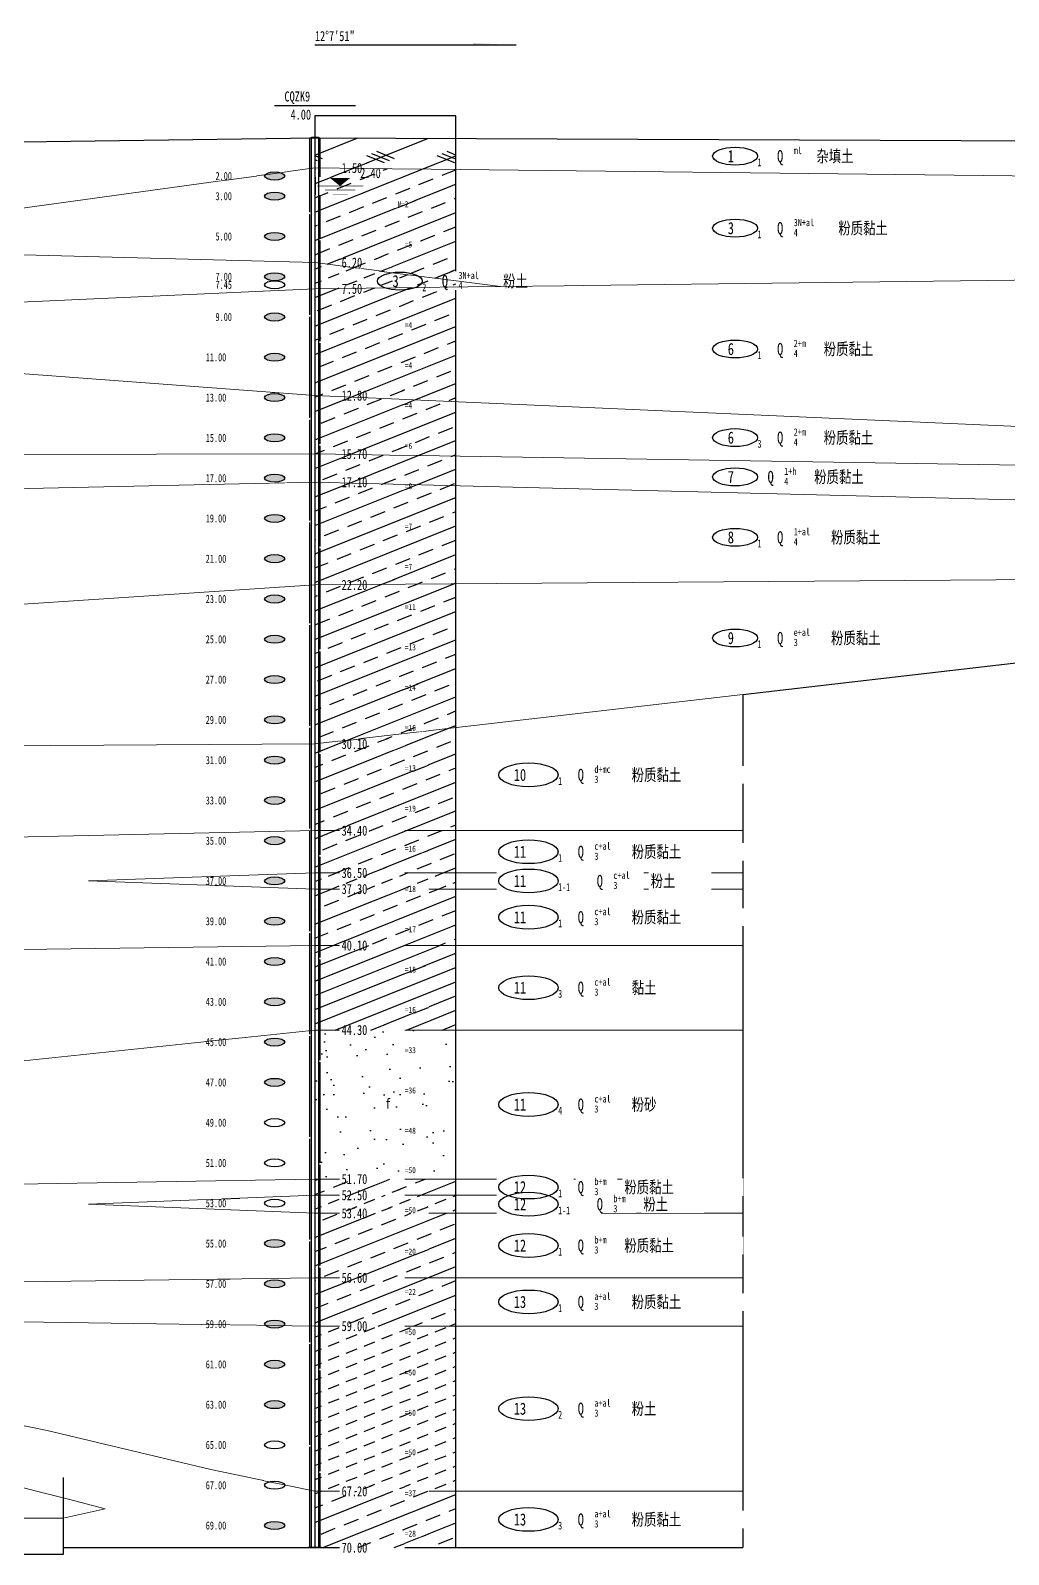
# Model space of a CAD drawing. Header units: millimetres. Extents: x 946 to 3601, y 223 to 2569.
# Drawn here: x 1934.2 to 1982.7, y 527.4 to 603.1 of the extents above; entities that cross this region are included whole.
import ezdxf

# ---------------------------------------------------------------- set-up
doc = ezdxf.new("R2010")
doc.units = ezdxf.units.MM
doc.linetypes.add('sx', pattern=[10, 5, 0, 5, 0])
for name, color, linetype in [('dz-temp', 4, 'Continuous'), ('GiCAD_PouMian', 7, 'Continuous'), ('GICAD_QUYANG', 7, 'Continuous'), ('地形线', 7, 'Continuous'), ('地质-地层符号', 3, 'Continuous'), ('地质-地面线', 7, 'Continuous'), ('地质-填充花纹', 8, 'Continuous'), ('地质-标贯', 7, 'Continuous'), ('地质-水位线', 5, 'Continuous'), ('地质-钻孔', 7, 'Continuous')]:
    doc.layers.add(name, color=color, linetype=linetype)
doc.layers.add('地质-地层线', color=7, linetype='Continuous', lineweight=15)
doc.layers.add('地质-文字', color=7, linetype='Continuous', lineweight=15)
doc.styles.add('LZ_FONTS_FS', font='', dxfattribs={"width": 0.7})
doc.styles.add('LZ_PMT_LINE', font='', dxfattribs={"height": 2})
doc.styles.add('剖线方向', font='', dxfattribs={"width": 0.7, "height": 2.5})
doc.styles.add('叠加符号', font='', dxfattribs={"width": 0.7, "height": 2.5})
doc.styles.add('地下水位', font='', dxfattribs={"width": 0.7, "height": 2.5})
doc.styles.add('地层编号', font='', dxfattribs={"width": 0.7, "height": 3})
doc.styles.add('层底标注', font='', dxfattribs={"width": 0.7, "height": 2.5})
doc.styles.add('岩土名称', font='', dxfattribs={"width": 0.7, "height": 3})
doc.styles.add('时代', font='', dxfattribs={"width": 0.7, "height": 3})
doc.styles.add('标贯动探', font='', dxfattribs={"width": 0.7, "height": 1.5})
doc.styles.add('钻孔标注', font='', dxfattribs={"width": 0.7, "height": 2.5})
doc.styles.get('LZ_FONTS_FS').set_extended_font_data('仿宋_GB2312')
doc.styles.get('LZ_PMT_LINE').set_extended_font_data('仿宋_GB2312')
doc.styles.get('剖线方向').set_extended_font_data('仿宋_GB2312')
doc.styles.get('叠加符号').set_extended_font_data('仿宋_GB2312')
doc.styles.get('地下水位').set_extended_font_data('仿宋_GB2312')
doc.styles.get('地层编号').set_extended_font_data('仿宋_GB2312')
doc.styles.get('层底标注').set_extended_font_data('仿宋_GB2312')
doc.styles.get('岩土名称').set_extended_font_data('仿宋_GB2312')
doc.styles.get('时代').set_extended_font_data('仿宋_GB2312')
doc.styles.get('标贯动探').set_extended_font_data('仿宋_GB2312')
doc.styles.get('钻孔标注').set_extended_font_data('仿宋_GB2312')
doc.linetypes.add('swx', pattern='A,7,-1.5,["●",LZ_PMT_LINE,S=0.05,R=0,X=0,Y=0],-1.5', length=10)
pattern_1 = [(21.80141, (0, 0), (-1.7677652, 0.7071061), []), (21.80141, (1.75, 0), (-1.7677652, 0.7071061), [0.76157655, -0.47598506])]
pattern_2 = [(21.80141, (0, 0), (-0.88388348, 0.3535534), [0.57118298, -0.38078866])]

# ---------------------------------------------------------------- blocks, each defined once
blk = doc.blocks.new('shuiweifh')
at = {"color": 7, "linetype": 'swx'}
blk.add_wipeout([(-2.47, -2.24), (2.54, -2.24), (2.54, 2.22), (-2.47, 2.22)], dxfattribs=at).dxf.layer = '地质-水位线'
at = {"color": 7}
blk.add_lwpolyline([(0, 0, 0, 2, 0), (0, 2, 2, 2, 0)], format="xyseb", dxfattribs=at)
for points, const_width in [([(-2.25, 0.02), (2.32, 0.02)], 0.075), ([(-1.5, -1), (1.5, -1)], 0.075), ([(-0.75, -2), (0.75, -2)], 0.05)]:
    blk.add_lwpolyline(points, dxfattribs=dict(at, const_width=const_width))
blk = doc.blocks.new('pxfx')
blk.add_hatch(color=7).paths.add_polyline_path([(15.69, 0), (15.69, 0.52), (20.1, 0)])
at = {"color": 7, "linetype": 'Continuous'}
blk.add_wipeout([(-10.23, -0.22), (10.32, -0.22), (10.32, 0.73), (-10.23, 0.73)], dxfattribs=at)
at = {"layer": '地形线', "color": 7}
blk.add_line((20, 0), (0, 0), dxfattribs=at)
blk = doc.blocks.new('WipeoutBlock')
at = {"color": 7}
blk.add_wipeout([(0, 0), (0, 1), (1, 1), (1, 0)], dxfattribs=at)
blk = doc.blocks.new('gkqy_yuan.dwg不标1')
at = {"layer": 'GiCAD_PouMian'}
h = blk.add_hatch(color=7, dxfattribs=at)
edge = h.paths.add_edge_path()
edge.add_arc((0, 0), 1, 0, 360)
at = {"layer": 'GICAD_QUYANG', "color": 7}
blk.add_circle((0, 0), 1, dxfattribs=at)
blk = doc.blocks.new('gkqy_rao.dwg不标1')
at = {"layer": 'GICAD_QUYANG', "color": 7}
blk.add_circle((0, 0), 1, dxfattribs=at)

msp = doc.modelspace()

# ---------------------------------------------------------------- linework, layer by layer
at = {"layer": 'dz-temp', "color": 7, "linetype": 'Continuous'}
for p, q in [((1955.288, 598.834), (1948.288, 598.834)), ((1955.288, 527.745), (1955.288, 598.834)), ((1969.538, 570.108), (1969.538, 527.745)), ((1935.788, 531.226), (1935.788, 527.403)), ((1948.288, 527.745), (1955.288, 527.745))]:
    msp.add_line(p, q, dxfattribs=at)
at = {"layer": 'dz-temp', "color": 7}
for p, q in [((1935.788, 527.403), (1923.288, 527.403)), ((1935.788, 527.745), (1948.288, 527.745)), ((1948.288, 527.745), (1969.538, 527.745))]:
    msp.add_line(p, q, dxfattribs=at)
at = {"layer": '地质-地层线', "color": 7}
for p, q in [((1923.288, 592.203), (1948.288, 591.545)), ((1923.288, 582.003), (1948.288, 582.045)), ((1923.288, 567.503), (1948.288, 567.645)), ((1969.538, 563.345), (1948.288, 563.345)), ((1969.538, 561.245), (1948.288, 561.245)), ((1969.538, 560.445), (1948.288, 560.445)), ((1969.538, 557.645), (1948.288, 557.645)), ((1969.538, 553.445), (1948.288, 553.445)), ((1923.288, 545.603), (1948.288, 546.045)), ((1969.538, 546.045), (1948.288, 546.045)), ((1969.538, 545.245), (1948.288, 545.245)), ((1969.538, 544.345), (1948.288, 544.345)), ((1969.538, 541.145), (1948.288, 541.145)), ((1969.538, 538.745), (1948.288, 538.745)), ((1923.538, 535.903), (1934.99, 533.557)), ((1923.538, 533.303), (1936.056, 530.144)), ((1969.538, 530.545), (1948.288, 530.545)), ((1937.868, 529.671), (1935.788, 529.203)), ((1936.056, 530.144), (1937.868, 529.671)), ((1935.788, 529.203), (1923.288, 529.203))]:
    msp.add_line(p, q, dxfattribs=at)
at = {"layer": '地质-地面线', "color": 7, "linetype": 'Continuous'}
msp.add_line((1923.288, 597.403), (1948.288, 597.745), dxfattribs=at)
at = {"layer": '地质-钻孔', "color": 7, "linetype": 'Continuous'}
for p, q in [((1946.275, 599.345), (1950.302, 599.345)), ((1948.114, 597.775), (1948.463, 597.775)), ((1948.463, 527.745), (1948.114, 527.745))]:
    msp.add_line(p, q, dxfattribs=at)
at = {"layer": '地质-钻孔', "color": 7, "linetype": 'sx'}
for p, q in [((1948.038, 597.745), (1948.538, 597.745)), ((1948.038, 527.745), (1948.038, 597.745)), ((1948.538, 597.745), (1948.538, 527.745)), ((1948.613, 527.745), (1947.963, 527.745)), ((1947.963, 527.745), (1948.038, 527.745)), ((1948.538, 527.745), (1948.613, 527.745))]:
    msp.add_line(p, q, dxfattribs=at)

# ---------------------------------------------------------------- block references
at = {"color": 7, "linetype": 'Continuous', "xscale": 0.5, "yscale": 0.2}
msp.add_blockref('pxfx', (1948.288, 602.345), dxfattribs=at)
at = {"linetype": 'Continuous'}
for p, xscale, yscale in [((1967.938, 596.291), 3.101081073709065, 1.025297296822901), ((1943.251, 595.605), 2.137297264305244, 0.4605405405405509), ((1943.251, 594.605), 2.137297264305244, 0.4605405405405509), ((1952.288, 594.255), 1.289729711171685, 0.3589189189189528), ((1967.938, 592.716), 3.101081073709065, 1.025297296822901), ((1943.251, 592.605), 2.137297264305244, 0.4605405405405509), ((1952.651, 592.255), 0.9264864741146084, 0.3589189189189528), ((1949.513, 591.255), 2.621621580381725, 0.5556756756756659), ((1943.251, 590.205), 2.137297264305244, 0.4518918918919371), ((1949.513, 589.955), 2.621621580381725, 0.5556756756756659), ((1952.651, 590.255), 0.9264864741146084, 0.3654054054054359), ((1943.251, 588.605), 2.137297264305244, 0.4605405405405509), ((1952.651, 588.255), 0.9264864741146084, 0.3589189189189528), ((1967.938, 586.716), 3.101081073709065, 1.025297296822901), ((1942.766, 586.605), 2.621621580381725, 0.4605405405405509), ((1952.651, 586.255), 0.9264864741146084, 0.3589189189189528), ((1942.766, 584.605), 2.621621580381725, 0.4605405405405509), ((1952.651, 584.255), 0.9264864741146084, 0.3589189189189528), ((1942.766, 582.605), 2.621621580381725, 0.4605405405405509), ((1967.938, 582.316), 3.101081073709065, 1.025297296822901), ((1952.651, 582.255), 0.9264864741146084, 0.3654054054054359), ((1967.938, 580.421), 2.426486484114503, 0.9705945936458011), ((1942.766, 580.605), 2.621621580381725, 0.4605405405405509), ((1952.651, 580.255), 0.9264864741146084, 0.3654054054054359), ((1942.766, 578.605), 2.621621580381725, 0.4605405405405509), ((1952.651, 578.255), 0.9264864741146084, 0.3589189189189528), ((1967.938, 577.366), 3.101081073709065, 1.025297296822901), ((1942.766, 576.605), 2.621621580381725, 0.4605405405405509), ((1952.651, 576.255), 0.9264864741146084, 0.3589189189189528), ((1949.513, 575.255), 3.227026975477156, 0.5556756756756659), ((1942.766, 574.605), 2.621621580381725, 0.4605405405405509), ((1952.651, 574.255), 1.289729711171685, 0.3589189189189528), ((1942.766, 572.605), 2.621621580381725, 0.4605405405405509), ((1967.938, 572.367), 3.101081073709065, 1.025297296822901), ((1952.651, 572.255), 1.289729711171685, 0.3654054054054359), ((1942.766, 570.605), 2.621621580381725, 0.4605405405405509), ((1952.651, 570.255), 1.289729711171685, 0.3589189189189528), ((1942.766, 568.605), 2.621621580381725, 0.4605405405405509), ((1952.651, 568.255), 1.289729711171685, 0.3654054054054359), ((1942.766, 566.605), 2.621621580381725, 0.4605405405405509), ((1952.651, 566.255), 1.289729711171685, 0.3654054054054359), ((1957.313, 565.48), 3.827567547823446, 1.261189183291645), ((1942.766, 564.605), 2.621621580381725, 0.4605405405405509), ((1952.651, 564.255), 1.289729711171685, 0.3654054054054359), ((1942.766, 562.605), 2.621621580381725, 0.4605405405405509), ((1952.651, 562.255), 1.289729711171685, 0.3654054054054359), ((1942.766, 560.605), 2.621621580381725, 0.4605405405405509), ((1957.313, 558.415), 3.827567547823446, 1.261189183291645), ((1942.766, 558.605), 2.621621580381725, 0.4605405405405509), ((1952.651, 558.255), 1.289729711171685, 0.3589189189189528), ((1942.766, 556.605), 2.621621580381725, 0.4605405405405509), ((1952.651, 556.255), 1.289729711171685, 0.3654054054054359), ((1957.313, 554.915), 3.827567547823446, 1.261189183291645), ((1942.766, 554.605), 2.621621580381725, 0.4605405405405509), ((1952.651, 554.255), 1.289729711171685, 0.3654054054054359), ((1942.766, 552.605), 2.621621580381725, 0.4605405405405509), ((1952.651, 552.255), 1.289729711171685, 0.3654054054054359), ((1942.766, 550.605), 2.621621580381725, 0.4605405405405509), ((1952.651, 550.255), 1.289729711171685, 0.3654054054054359), ((1957.313, 549.115), 3.827567547823446, 1.261189183291645), ((1942.766, 548.605), 2.621621580381725, 0.4605405405405509), ((1952.651, 548.255), 1.289729711171685, 0.3654054054054359), ((1942.766, 546.605), 2.621621580381725, 0.4605405405405509), ((1942.766, 544.605), 2.621621580381725, 0.4605405405405509), ((1957.313, 542.115), 3.827567547823446, 1.261189183291645), ((1942.766, 542.605), 2.621621580381725, 0.4605405405405509), ((1952.651, 542.255), 1.289729711171685, 0.3654054054054359), ((1942.766, 540.605), 2.621621580381725, 0.4605405405405509), ((1952.651, 540.255), 1.289729711171685, 0.3589189189189528), ((1957.313, 539.315), 3.827567547823446, 1.261189183291645), ((1942.766, 538.605), 2.621621580381725, 0.4605405405405509), ((1942.766, 536.605), 2.621621580381725, 0.4605405405405509), ((1952.651, 536.255), 1.289729711171685, 0.3654054054054359), ((1942.766, 534.605), 2.621621580381725, 0.4605405405405509), ((1957.313, 534.015), 3.827567547823446, 1.261189183291645), ((1952.651, 534.255), 1.289729711171685, 0.3654054054054359), ((1942.766, 532.605), 2.621621580381725, 0.4605405405405509), ((1952.651, 532.285), 1.289729711171685, 0.3654054054054359), ((1942.766, 530.605), 2.621621580381725, 0.4605405405405509), ((1957.313, 528.515), 3.827567547823446, 1.261189183291645), ((1942.766, 528.605), 2.621621580381725, 0.4605405405405509), ((1952.651, 528.255), 1.289729711171685, 0.3654054054054359)]:
    msp.add_blockref('WipeoutBlock', p, dxfattribs=dict(at, xscale=xscale, yscale=yscale))

# ---------------------------------------------------------------- texts
at = {"layer": '地质-钻孔', "color": 7, "linetype": 'Continuous', "style": '钻孔标注', "width": 0.75}
for s, p in [('CQZK9', (1946.775, 599.545)), ('4.00', (1947.077, 598.645))]:
    msp.add_text(s, height=0.5, dxfattribs=at).set_placement(p)

# ---------------------------------------------------------------- next in the draw order: linework, layer by layer
at = {"layer": '地质-地层符号', "color": 7, "linetype": 'Continuous'}
for centre, major_axis in [((1969.151, 596.831), (-1.113, 0)), ((1969.151, 593.256), (-1.113, 0)), ((1969.151, 587.256), (-1.113, 0)), ((1969.151, 582.856), (-1.113, 0)), ((1969.151, 580.906), (-1.113, 0)), ((1969.151, 577.906), (-1.113, 0)), ((1969.151, 572.907), (-1.113, 0)), ((1958.89, 566.111), (-1.476, 0)), ((1958.89, 559.045), (-1.476, 0)), ((1958.89, 555.545), (-1.476, 0)), ((1958.89, 549.745), (-1.476, 0)), ((1958.89, 542.745), (-1.476, 0)), ((1958.89, 539.945), (-1.476, 0)), ((1958.89, 534.645), (-1.476, 0)), ((1958.89, 529.145), (-1.476, 0))]:
    msp.add_ellipse(centre, major_axis=major_axis, ratio=0.4, dxfattribs=at)
at = {"layer": '地质-地层线', "color": 7}
for p, q in [((1948.288, 575.545), (1990.788, 575.867)), ((1934.99, 533.557), (1943.124, 531.622))]:
    msp.add_line(p, q, dxfattribs=at)

# ---------------------------------------------------------------- next in the draw order: block references
at = {"linetype": 'Continuous'}
for p, xscale, yscale in [((1971.137, 596.387), 1.723913489264487, 0.918486486486545), ((1945.688, 595.605, 0), 1.200000009999894, 0.4800000039999577), ((1945.688, 594.605, 0), 1.200000009999894, 0.4800000039999577), ((1971.137, 592.812), 2.770054011989214, 0.9262702702702701), ((1945.688, 592.605, 0), 1.200000009999894, 0.4800000039999577), ((1945.688, 590.205, 0), 1.200000009999894, 0.4800000039999577), ((1945.688, 588.605, 0), 1.200000009999894, 0.4800000039999577), ((1971.137, 586.812), 2.072626996839472, 0.918486486486545), ((1945.688, 586.605, 0), 1.200000009999894, 0.4800000039999577), ((1945.688, 584.605, 0), 1.200000009999894, 0.4800000039999577), ((1949.513, 584.655), 3.227026975477156, 0.5556756756756659), ((1945.688, 582.605, 0), 1.200000009999894, 0.4800000039999577), ((1971.137, 582.412), 2.072626996839472, 0.918486486486545), ((1949.513, 581.755), 3.227026975477156, 0.5556756756756659), ((1970.665, 580.462), 2.072626996839472, 0.918486486486545), ((1945.688, 580.605, 0), 1.200000009999894, 0.4800000039999577), ((1949.513, 580.355), 3.227026975477156, 0.5556756756756659), ((1945.688, 578.605, 0), 1.200000009999894, 0.4800000039999577), ((1971.137, 577.462), 2.421340504414457, 0.918486486486545), ((1945.688, 576.605, 0), 1.200000009999894, 0.4800000039999577), ((1945.688, 574.605, 0), 1.200000009999894, 0.4800000039999577), ((1945.688, 572.605, 0), 1.200000009999894, 0.4800000039999577), ((1971.137, 572.463), 2.421340504414457, 0.918486486486545), ((1945.688, 570.605, 0), 1.200000009999894, 0.4800000039999577), ((1945.688, 568.605, 0), 1.200000009999894, 0.4800000039999577), ((1949.513, 567.355), 3.227026975477156, 0.5556756756756659), ((1945.688, 566.605, 0), 1.200000009999894, 0.4800000039999577), ((1961.238, 565.667), 2.421340504414457, 0.9262702702702701), ((1945.688, 564.605, 0), 1.200000009999894, 0.4800000039999577), ((1945.688, 562.605, 0), 1.200000009999894, 0.4800000039999577), ((1949.513, 563.055), 3.227026975477156, 0.5556756756756659), ((1957.313, 560.215), 5.176756737012693, 1.261189183291645), ((1945.688, 560.605, 0), 1.200000009999894, 0.4800000039999577), ((1952.651, 560.255), 1.289729711171685, 0.3654054054054359), ((1961.238, 558.601), 2.421340504414457, 0.918486486486545), ((1945.688, 558.605, 0), 1.200000009999894, 0.4800000039999577), ((1949.513, 557.355), 3.227026975477156, 0.5556756756756659), ((1945.688, 556.605, 0), 1.200000009999894, 0.4800000039999577), ((1961.238, 555.101), 2.421340504414457, 0.918486486486545), ((1945.688, 554.605, 0), 1.200000009999894, 0.4800000039999577), ((1949.513, 553.155), 3.227026975477156, 0.5556756756756659), ((1945.688, 552.605, 0), 1.200000009999894, 0.4800000039999577), ((1945.688, 550.605, 0), 1.200000009999894, 0.4800000039999577), ((1961.238, 549.301), 2.421340504414457, 0.918486486486545), ((1951.688, 549.505), 1.064864864864785, 0.5448648648648304), ((1945.688, 548.605, 0), 1.200000009999894, 0.4800000039999577), ((1945.688, 546.605, 0), 1.200000009999894, 0.4800000039999577), ((1952.651, 546.295), 1.289729711171685, 0.3654054054054359), ((1945.688, 544.605, 0), 1.200000009999894, 0.4800000039999577), ((1957.313, 544.165), 5.176756737012693, 1.261189183291645), ((1952.651, 544.305), 1.289729711171685, 0.3654054054054359), ((1945.688, 542.605, 0), 1.200000009999894, 0.4800000039999577), ((1961.238, 542.301), 2.072626996839472, 0.9262702702702701), ((1945.688, 540.605, 0), 1.200000009999894, 0.4800000039999577), ((1949.513, 540.855), 3.227026975477156, 0.5556756756756659), ((1961.238, 539.501), 2.421340504414457, 0.918486486486545), ((1945.688, 538.605, 0), 1.200000009999894, 0.4800000039999577), ((1952.651, 538.255), 1.289729711171685, 0.3654054054054359), ((1945.688, 536.605, 0), 1.200000009999894, 0.4800000039999577), ((1945.688, 534.605, 0), 1.200000009999894, 0.4800000039999577), ((1961.238, 534.201), 2.421340504414457, 0.918486486486545), ((1945.688, 532.605, 0), 1.200000009999894, 0.4800000039999577), ((1945.688, 530.605, 0), 1.200000009999894, 0.4800000039999577), ((1952.651, 530.255), 1.289729711171685, 0.3654054054054359), ((1945.688, 528.605, 0), 1.200000009999894, 0.4800000039999577), ((1961.238, 528.701), 2.421340504414457, 0.918486486486545), ((1949.513, 527.455), 3.227026975477156, 0.5556756756756659)]:
    msp.add_blockref('WipeoutBlock', p, dxfattribs=dict(at, xscale=xscale, yscale=yscale))
at = {"layer": '地质-水位线', "color": 7, "linetype": 'swx', "xscale": 0.5, "yscale": 0.2}
msp.add_blockref('shuiweifh', (1949.538, 595.345), dxfattribs=at)

# ---------------------------------------------------------------- next in the draw order: texts
at = {"color": 7, "linetype": 'Continuous', "width": 0.75}
for s, height, style, p in [('12°7\'51"', 0.5, '剖线方向', (1948.288, 602.545)), ('2.00', 0.4, 'LZ_FONTS_FS', (1943.351, 595.645)), ('3.00', 0.4, 'LZ_FONTS_FS', (1943.351, 594.645)), ('5.00', 0.4, 'LZ_FONTS_FS', (1943.351, 592.645)), ('9.00', 0.4, 'LZ_FONTS_FS', (1943.351, 588.645)), ('11.00', 0.4, 'LZ_FONTS_FS', (1942.866, 586.645)), ('13.00', 0.4, 'LZ_FONTS_FS', (1942.866, 584.645)), ('15.00', 0.4, 'LZ_FONTS_FS', (1942.866, 582.645)), ('17.00', 0.4, 'LZ_FONTS_FS', (1942.866, 580.645)), ('19.00', 0.4, 'LZ_FONTS_FS', (1942.866, 578.645)), ('21.00', 0.4, 'LZ_FONTS_FS', (1942.866, 576.645)), ('23.00', 0.4, 'LZ_FONTS_FS', (1942.866, 574.645)), ('25.00', 0.4, 'LZ_FONTS_FS', (1942.866, 572.645)), ('27.00', 0.4, 'LZ_FONTS_FS', (1942.866, 570.645)), ('29.00', 0.4, 'LZ_FONTS_FS', (1942.866, 568.645)), ('31.00', 0.4, 'LZ_FONTS_FS', (1942.866, 566.645)), ('33.00', 0.4, 'LZ_FONTS_FS', (1942.866, 564.645)), ('35.00', 0.4, 'LZ_FONTS_FS', (1942.866, 562.645)), ('37.00', 0.4, 'LZ_FONTS_FS', (1942.866, 560.645)), ('39.00', 0.4, 'LZ_FONTS_FS', (1942.866, 558.645)), ('41.00', 0.4, 'LZ_FONTS_FS', (1942.866, 556.645)), ('43.00', 0.4, 'LZ_FONTS_FS', (1942.866, 554.645)), ('45.00', 0.4, 'LZ_FONTS_FS', (1942.866, 552.645)), ('47.00', 0.4, 'LZ_FONTS_FS', (1942.866, 550.645)), ('49.00', 0.4, 'LZ_FONTS_FS', (1942.866, 548.645)), ('51.00', 0.4, 'LZ_FONTS_FS', (1942.866, 546.645)), ('53.00', 0.4, 'LZ_FONTS_FS', (1942.866, 544.645)), ('55.00', 0.4, 'LZ_FONTS_FS', (1942.866, 542.645)), ('57.00', 0.4, 'LZ_FONTS_FS', (1942.866, 540.645)), ('59.00', 0.4, 'LZ_FONTS_FS', (1942.866, 538.645)), ('61.00', 0.4, 'LZ_FONTS_FS', (1942.866, 536.645)), ('63.00', 0.4, 'LZ_FONTS_FS', (1942.866, 534.645)), ('65.00', 0.4, 'LZ_FONTS_FS', (1942.866, 532.645)), ('67.00', 0.4, 'LZ_FONTS_FS', (1942.866, 530.645)), ('69.00', 0.4, 'LZ_FONTS_FS', (1942.866, 528.645))]:
    msp.add_text(s, height=height, dxfattribs=dict(at, style=style)).set_placement(p)
at = {"layer": '地质-地层符号', "color": 7, "linetype": 'Continuous', "style": '地层编号', "width": 0.75}
for s, height, p in [('1', 0.6, (1968.788, 596.531)), ('1', 0.39, (1970.265, 596.331)), ('3', 0.6, (1968.788, 592.956)), ('1', 0.39, (1970.265, 592.756)), ('6', 0.6, (1968.788, 586.956)), ('1', 0.39, (1970.265, 586.756)), ('6', 0.6, (1968.788, 582.556)), ('3', 0.39, (1970.265, 582.356)), ('7', 0.6, (1968.788, 580.606)), ('8', 0.6, (1968.788, 577.606)), ('1', 0.39, (1970.265, 577.406)), ('9', 0.6, (1968.788, 572.607)), ('1', 0.39, (1970.265, 572.407)), ('10', 0.6, (1958.163, 565.811)), ('1', 0.39, (1960.366, 565.611)), ('11', 0.6, (1958.163, 558.745)), ('1', 0.39, (1960.366, 558.545)), ('11', 0.6, (1958.163, 555.245)), ('3', 0.39, (1960.366, 555.045)), ('11', 0.6, (1958.163, 549.445)), ('4', 0.39, (1960.366, 549.245)), ('12', 0.6, (1958.163, 542.445)), ('1', 0.39, (1960.366, 542.245)), ('13', 0.6, (1958.163, 539.645)), ('1', 0.39, (1960.366, 539.445)), ('13', 0.6, (1958.163, 534.345)), ('2', 0.39, (1960.366, 534.145)), ('13', 0.6, (1958.163, 528.845)), ('3', 0.39, (1960.366, 528.645))]:
    msp.add_text(s, height=height, dxfattribs=at).set_placement(p)
at = {"layer": '地质-文字', "color": 7, "linetype": 'Continuous', "style": '层底标注', "width": 0.75}
for s, p in [('6.20', (1949.613, 591.295)), ('7.50', (1949.613, 589.995)), ('22.20', (1949.613, 575.295))]:
    msp.add_text(s, height=0.5, dxfattribs=at).set_placement(p)
at = {"layer": '地质-标贯', "color": 7, "linetype": 'Continuous', "style": '标贯动探', "width": 0.75}
for s, p in [('N=2', (1952.388, 594.295)), ('=5', (1952.751, 592.295)), ('=6', (1952.751, 590.295)), ('=4', (1952.751, 588.295)), ('=4', (1952.751, 586.295)), ('=7', (1952.751, 578.295)), ('=7', (1952.751, 576.295)), ('=11', (1952.751, 574.295)), ('=13', (1952.751, 572.295)), ('=14', (1952.751, 570.295)), ('=16', (1952.751, 568.295)), ('=13', (1952.751, 566.295)), ('=19', (1952.751, 564.295)), ('=16', (1952.751, 562.295)), ('=17', (1952.751, 558.295)), ('=18', (1952.751, 556.295)), ('=16', (1952.751, 554.295)), ('=33', (1952.751, 552.295)), ('=48', (1952.751, 548.295)), ('=20', (1952.751, 542.295)), ('=50', (1952.751, 536.295)), ('=50', (1952.751, 534.295)), ('=50', (1952.751, 532.325))]:
    msp.add_text(s, height=0.3, dxfattribs=at).set_placement(p)

# ---------------------------------------------------------------- next in the draw order: hatches: boundary and pattern name
at = {"layer": '地质-填充花纹', "linetype": 'Continuous'}
h = msp.add_hatch(dxfattribs=at)
h.set_pattern_fill('GLYNT', color=256, scale=0.25, style=0, pattern_type=2)
h.set_pattern_definition(pattern_1)
h.paths.add_polyline_path([(1955.288, 584.636), (1955.288, 581.933), (1948.288, 582.045), (1948.288, 584.945)])
h = msp.add_hatch(dxfattribs=at)
h.set_pattern_fill('GLYNT', color=256, scale=0.25, style=0, pattern_type=2)
h.set_pattern_definition(pattern_1)
h.paths.add_polyline_path([(1955.288, 581.933), (1955.288, 580.468), (1948.288, 580.645), (1948.288, 582.045)])
h = msp.add_hatch(dxfattribs=at)
h.set_pattern_fill('GLYNT', color=256, scale=0.25, style=0, pattern_type=2)
h.set_pattern_definition(pattern_1)
h.paths.add_polyline_path([(1955.288, 580.468), (1955.288, 575.598), (1948.288, 575.545), (1948.288, 580.645)])
h = msp.add_hatch(dxfattribs=at)
h.set_pattern_fill('GLYNT', color=256, scale=0.25, style=0, pattern_type=2)
h.set_pattern_definition(pattern_1)
h.paths.add_polyline_path([(1955.288, 568.456), (1948.288, 567.645), (1948.288, 575.545), (1955.288, 575.598)])
h = msp.add_hatch(dxfattribs=at)
h.set_pattern_fill('GLYNT', color=256, scale=0.25, style=0, pattern_type=2)
h.set_pattern_definition(pattern_1)
h.paths.add_polyline_path([(1955.288, 563.345), (1948.288, 563.345), (1948.288, 567.645), (1955.288, 568.456)])
h = msp.add_hatch(dxfattribs=at)
h.set_pattern_fill('GKNXT', color=256, scale=0.25, style=0, pattern_type=2)
h.set_pattern_definition([(21.80141, (0, 0), (-0.88388348, 0.3535534), [])])
h.paths.add_polyline_path([(1955.288, 553.445), (1948.288, 553.445), (1948.288, 557.645), (1955.288, 557.645)])

# ---------------------------------------------------------------- next in the draw order: linework, layer by layer
at = {"layer": 'dz-temp', "color": 7, "linetype": 'Continuous'}
msp.add_line((1948.288, 598.834), (1948.288, 527.745), dxfattribs=at)
at = {"layer": '地质-地层线', "color": 7}
for p, q in [((1923.288, 592.803), (1948.288, 596.245)), ((1923.288, 586.803), (1948.288, 584.945)), ((1923.288, 580.103), (1948.288, 580.645)), ((1923.288, 573.903), (1948.288, 575.545)), ((1948.288, 567.645), (1969.538, 570.106)), ((1923.288, 562.803), (1948.288, 563.345)), ((1937.038, 560.845), (1948.288, 561.245)), ((1948.288, 560.445), (1937.038, 560.845)), ((1923.288, 557.303), (1948.288, 557.645)), ((1923.288, 550.803), (1948.288, 553.445)), ((1937.038, 544.795), (1948.288, 545.245)), ((1948.288, 544.345), (1937.038, 544.795)), ((1923.288, 540.803), (1948.288, 541.145)), ((1923.288, 539.103), (1948.288, 538.745)), ((1943.124, 531.622), (1948.288, 530.545))]:
    msp.add_line(p, q, dxfattribs=at)
at = {"layer": '地质-钻孔', "color": 7, "linetype": 'Continuous'}
for p, q in [((1948.114, 527.745), (1948.114, 597.775)), ((1948.463, 597.775), (1948.463, 527.745))]:
    msp.add_line(p, q, dxfattribs=at)

# ---------------------------------------------------------------- next in the draw order: block references
at = {"linetype": 'Continuous'}
for p, xscale, yscale in [((1973.09, 596.394), 4.558918844686969, 0.8810810810811565), ((1950.438, 595.705), 2.621621580381725, 0.5556756756756659), ((1974.179, 592.812), 6.011891792915958, 0.8778378378378694), ((1943.251, 590.605), 2.137297264305244, 0.4605405405405509), ((1951.292, 590.087), 3.101081073709065, 1.025297296822901), ((1973.453, 586.812), 6.011891792915958, 0.8778378378378694), ((1973.453, 582.412), 6.011891792915958, 0.8778378378378694), ((1972.981, 580.462), 6.011891792915958, 0.8778378378378694), ((1973.816, 577.462), 6.011891792915958, 0.8778378378378694), ((1973.816, 572.463), 6.011891792915958, 0.8778378378378694), ((1963.918, 565.667), 6.011891792915958, 0.8778378378378694), ((1957.313, 561.665), 3.827567547823446, 1.261189183291645), ((1949.513, 560.155), 3.227026975477156, 0.5556756756756659), ((1962.183, 560.401), 2.421340504414457, 0.918486486486545), ((1963.918, 558.601), 6.011891792915958, 0.8778378378378694), ((1963.918, 555.118), 3.105945896457979, 0.8583783783784202), ((1963.918, 549.301), 3.105945896457979, 0.8810810810811565), ((1957.313, 545.015), 3.827567547823446, 1.261189183291645), ((1949.513, 544.055), 3.227026975477156, 0.5556756756756659), ((1963.554, 542.301), 6.011891792915958, 0.8778378378378694), ((1963.918, 539.501), 6.011891792915958, 0.8778378378378694), ((1949.513, 538.455), 3.227026975477156, 0.5556756756756659), ((1963.918, 534.201), 3.105945896457979, 0.8778378378378694), ((1949.513, 530.255), 3.227026975477156, 0.5556756756756659), ((1963.918, 528.701), 6.011891792915958, 0.8778378378378694)]:
    msp.add_blockref('WipeoutBlock', p, dxfattribs=dict(at, xscale=xscale, yscale=yscale))
at = {"color": 7, "linetype": 'Continuous', "xscale": 0.5, "yscale": 0.2}
for name, p in [('gkqy_yuan.dwg不标1', (1946.288, 595.845)), ('gkqy_yuan.dwg不标1', (1946.288, 594.845)), ('gkqy_yuan.dwg不标1', (1946.288, 592.845)), ('gkqy_yuan.dwg不标1', (1946.288, 588.845)), ('gkqy_yuan.dwg不标1', (1946.288, 586.845)), ('gkqy_yuan.dwg不标1', (1946.288, 584.845)), ('gkqy_yuan.dwg不标1', (1946.288, 582.845)), ('gkqy_yuan.dwg不标1', (1946.288, 580.845)), ('gkqy_yuan.dwg不标1', (1946.288, 578.845)), ('gkqy_yuan.dwg不标1', (1946.288, 576.845)), ('gkqy_yuan.dwg不标1', (1946.288, 574.845)), ('gkqy_yuan.dwg不标1', (1946.288, 572.845)), ('gkqy_yuan.dwg不标1', (1946.288, 570.845)), ('gkqy_yuan.dwg不标1', (1946.288, 568.845)), ('gkqy_yuan.dwg不标1', (1946.288, 566.845)), ('gkqy_yuan.dwg不标1', (1946.288, 564.845)), ('gkqy_yuan.dwg不标1', (1946.288, 562.845)), ('gkqy_yuan.dwg不标1', (1946.288, 560.845)), ('gkqy_yuan.dwg不标1', (1946.288, 558.845)), ('gkqy_yuan.dwg不标1', (1946.288, 556.845)), ('gkqy_yuan.dwg不标1', (1946.288, 554.845)), ('gkqy_yuan.dwg不标1', (1946.288, 552.845)), ('gkqy_yuan.dwg不标1', (1946.288, 550.845)), ('gkqy_rao.dwg不标1', (1946.288, 548.845)), ('gkqy_rao.dwg不标1', (1946.288, 546.845)), ('gkqy_rao.dwg不标1', (1946.288, 544.845)), ('gkqy_yuan.dwg不标1', (1946.288, 542.845)), ('gkqy_yuan.dwg不标1', (1946.288, 540.845)), ('gkqy_yuan.dwg不标1', (1946.288, 538.845)), ('gkqy_yuan.dwg不标1', (1946.288, 536.845)), ('gkqy_yuan.dwg不标1', (1946.288, 534.845)), ('gkqy_rao.dwg不标1', (1946.288, 532.845)), ('gkqy_rao.dwg不标1', (1946.288, 530.845)), ('gkqy_yuan.dwg不标1', (1946.288, 528.845))]:
    msp.add_blockref(name, p, dxfattribs=at)

# ---------------------------------------------------------------- next in the draw order: texts
at = {"layer": '地质-地层符号', "color": 7, "linetype": 'Continuous', "width": 0.75}
for s, height, style, p in [('Q', 0.6, '时代', (1971.237, 596.531)), ('ml', 0.36, '时代', (1972.063, 596.931)), ('Q', 0.6, '时代', (1971.237, 592.956)), ('3N+al', 0.36, '时代', (1972.063, 593.356)), ('4', 0.36, '时代', (1972.063, 592.856)), ('Q', 0.6, '时代', (1971.237, 586.956)), ('4', 0.36, '时代', (1972.063, 586.856)), ('2+m', 0.36, '时代', (1972.063, 587.356)), ('Q', 0.6, '时代', (1971.237, 582.556)), ('4', 0.36, '时代', (1972.063, 582.456)), ('2+m', 0.36, '时代', (1972.063, 582.956)), ('Q', 0.6, '时代', (1970.765, 580.606)), ('1+h', 0.36, '时代', (1971.591, 581.006)), ('4', 0.36, '时代', (1971.591, 580.506)), ('Q', 0.6, '时代', (1971.237, 577.606)), ('1+al', 0.36, '时代', (1972.063, 578.006)), ('4', 0.36, '时代', (1972.063, 577.506)), ('Q', 0.6, '时代', (1971.237, 572.607)), ('3', 0.36, '时代', (1972.063, 572.507)), ('e+al', 0.36, '时代', (1972.063, 573.007)), ('Q', 0.6, '时代', (1961.338, 565.811)), ('3', 0.36, '时代', (1962.165, 565.711)), ('d+mc', 0.36, '时代', (1962.165, 566.211)), ('11', 0.6, '地层编号', (1958.163, 560.545)), ('1-1', 0.39, '地层编号', (1960.366, 560.345)), ('Q', 0.6, '时代', (1961.338, 558.745)), ('c+al', 0.36, '时代', (1962.165, 559.145)), ('3', 0.36, '时代', (1962.165, 558.645)), ('Q', 0.6, '时代', (1961.338, 555.245)), ('3', 0.36, '时代', (1962.165, 555.145)), ('c+al', 0.36, '时代', (1962.165, 555.645)), ('c+al', 0.36, '时代', (1962.165, 549.845)), ('Q', 0.6, '时代', (1961.338, 549.445)), ('3', 0.36, '时代', (1962.165, 549.345)), ('Q', 0.6, '时代', (1961.338, 542.445)), ('3', 0.36, '时代', (1962.165, 542.345)), ('b+m', 0.36, '时代', (1962.165, 542.845)), ('a+al', 0.36, '时代', (1962.165, 540.045)), ('Q', 0.6, '时代', (1961.338, 539.645)), ('3', 0.36, '时代', (1962.165, 539.545)), ('a+al', 0.36, '时代', (1962.165, 534.745)), ('Q', 0.6, '时代', (1961.338, 534.345)), ('3', 0.36, '时代', (1962.165, 534.245)), ('Q', 0.6, '时代', (1961.338, 528.845)), ('3', 0.36, '时代', (1962.165, 528.745)), ('a+al', 0.36, '时代', (1962.165, 529.245))]:
    msp.add_text(s, height=height, dxfattribs=dict(at, style=style)).set_placement(p)
at = {"layer": '地质-填充花纹', "linetype": 'Continuous', "style": '叠加符号', "width": 0.75}
msp.add_text('f', height=0.5, dxfattribs=at).set_placement((1951.788, 549.545))
at = {"layer": '地质-文字', "color": 7, "linetype": 'Continuous', "style": '层底标注', "width": 0.75}
for s, p in [('12.80', (1949.613, 584.695)), ('15.70', (1949.613, 581.795)), ('17.10', (1949.613, 580.395)), ('30.10', (1949.613, 567.395)), ('34.40', (1949.613, 563.095)), ('40.10', (1949.613, 557.395)), ('44.30', (1949.613, 553.195)), ('56.60', (1949.613, 540.895)), ('70.00', (1949.613, 527.495))]:
    msp.add_text(s, height=0.5, dxfattribs=at).set_placement(p)
at = {"layer": '地质-标贯', "color": 7, "linetype": 'Continuous', "style": '标贯动探', "width": 0.75}
for s, p in [('=4', (1952.751, 584.295)), ('=6', (1952.751, 582.295)), ('=8', (1952.751, 580.295)), ('=36', (1952.751, 550.295)), ('=22', (1952.751, 540.295)), ('=28', (1952.751, 528.295))]:
    msp.add_text(s, height=0.3, dxfattribs=at).set_placement(p)

# ---------------------------------------------------------------- next in the draw order: hatches: boundary and pattern name
at = {"layer": '地质-填充花纹', "linetype": 'Continuous'}
h = msp.add_hatch(dxfattribs=at)
h.set_pattern_fill('GLYNT', color=256, scale=0.25, style=0, pattern_type=2)
h.set_pattern_definition(pattern_1)
h.paths.add_polyline_path([(1955.288, 557.645), (1948.288, 557.645), (1948.288, 560.445), (1955.288, 560.445)])
h = msp.add_hatch(dxfattribs=at)
h.set_pattern_fill('GLYNT', color=256, scale=0.25, style=0, pattern_type=2)
h.set_pattern_definition(pattern_1)
h.paths.add_polyline_path([(1955.288, 541.145), (1948.288, 541.145), (1948.288, 544.345), (1955.288, 544.345)])
h = msp.add_hatch(dxfattribs=at)
h.set_pattern_fill('GLYNT', color=256, scale=0.25, style=0, pattern_type=2)
h.set_pattern_definition(pattern_1)
h.paths.add_polyline_path([(1955.288, 538.745), (1948.288, 538.745), (1948.288, 541.145), (1955.288, 541.145)])
h = msp.add_hatch(dxfattribs=at)
h.set_pattern_fill('GKFT', color=256, scale=0.25, style=0, pattern_type=2)
h.set_pattern_definition(pattern_2)
h.paths.add_polyline_path([(1955.288, 530.545), (1948.288, 530.545), (1948.288, 538.745), (1955.288, 538.745)])
h = msp.add_hatch(dxfattribs=at)
h.set_pattern_fill('GLYNT', color=256, scale=0.25, style=0, pattern_type=2)
h.set_pattern_definition(pattern_1)
h.paths.add_polyline_path([(1955.288, 527.745), (1948.288, 527.745), (1948.288, 530.545), (1955.288, 530.545)])

# ---------------------------------------------------------------- next in the draw order: linework, layer by layer
at = {"layer": 'dz-temp', "color": 7, "linetype": 'Continuous'}
msp.add_line((1969.538, 570.106), (1990.788, 572.567), dxfattribs=at)
at = {"layer": '地质-地层符号', "color": 7, "linetype": 'Continuous'}
for centre, major_axis in [((1952.505, 590.627), (-1.113, 0)), ((1958.89, 562.295), (-1.476, 0)), ((1958.89, 560.845), (-1.476, 0)), ((1958.89, 545.645), (-1.476, 0)), ((1958.89, 544.795), (-1.476, 0))]:
    msp.add_ellipse(centre, major_axis=major_axis, ratio=0.4, dxfattribs=at)
at = {"layer": '地质-地层线', "color": 7}
for p, q in [((1948.288, 584.945), (1990.788, 583.067)), ((1948.288, 582.045), (1990.788, 581.367)), ((1948.288, 580.645), (1990.788, 579.567))]:
    msp.add_line(p, q, dxfattribs=at)
at = {"layer": '地质-地面线', "color": 7, "linetype": 'Continuous'}
msp.add_line((1948.288, 597.745), (1990.788, 597.567), dxfattribs=at)

# ---------------------------------------------------------------- next in the draw order: block references
at = {"linetype": 'Continuous'}
for p, xscale, yscale in [((1949.513, 595.955), 2.621621580381725, 0.5556756756756659), ((1945.688, 590.605, 0), 1.200000009999894, 0.4800000039999577), ((1954.491, 590.183), 2.770054011989214, 0.9262702702702701), ((1961.238, 561.851), 2.421340504414457, 0.918486486486545), ((1949.513, 560.955), 3.227026975477156, 0.5556756756756659), ((1964.862, 560.401), 3.105945896457979, 0.8778378378378694), ((1961.238, 545.201), 2.072626996839472, 0.9262702702702701), ((1949.513, 544.955), 3.227026975477156, 0.5556756756756659)]:
    msp.add_blockref('WipeoutBlock', p, dxfattribs=dict(at, xscale=xscale, yscale=yscale))

# ---------------------------------------------------------------- next in the draw order: texts
at = {"color": 7, "linetype": 'Continuous', "style": 'LZ_FONTS_FS', "width": 0.75}
for s, p in [('7.00', (1943.351, 590.645)), ('7.45', (1943.351, 590.245))]:
    msp.add_text(s, height=0.4, dxfattribs=at).set_placement(p)
at = {"layer": '地质-地层符号', "color": 7, "linetype": 'Continuous', "width": 0.75}
for s, height, style, p in [('杂填土', 0.6, '岩土名称', (1973.19, 596.531)), ('粉质黏土', 0.6, '岩土名称', (1974.279, 592.956)), ('3', 0.6, '地层编号', (1952.142, 590.327)), ('2', 0.39, '地层编号', (1953.619, 590.127)), ('粉质黏土', 0.6, '岩土名称', (1973.553, 586.956)), ('粉质黏土', 0.6, '岩土名称', (1973.553, 582.556)), ('粉质黏土', 0.6, '岩土名称', (1973.081, 580.606)), ('粉质黏土', 0.6, '岩土名称', (1973.916, 577.606)), ('粉质黏土', 0.6, '岩土名称', (1973.916, 572.607)), ('粉质黏土', 0.6, '岩土名称', (1964.018, 565.811)), ('11', 0.6, '地层编号', (1958.163, 561.995)), ('1', 0.39, '地层编号', (1960.366, 561.795)), ('Q', 0.6, '时代', (1962.283, 560.545)), ('3', 0.36, '时代', (1963.109, 560.445)), ('c+al', 0.36, '时代', (1963.109, 560.945)), ('粉质黏土', 0.6, '岩土名称', (1964.018, 558.745)), ('黏土', 0.6, '岩土名称', (1964.018, 555.245)), ('粉砂', 0.6, '岩土名称', (1964.018, 549.445)), ('12', 0.6, '地层编号', (1958.163, 545.345)), ('12', 0.6, '地层编号', (1958.163, 544.495)), ('1', 0.39, '地层编号', (1960.366, 545.145)), ('1-1', 0.39, '地层编号', (1960.366, 544.295)), ('粉质黏土', 0.6, '岩土名称', (1963.654, 542.445)), ('粉质黏土', 0.6, '岩土名称', (1964.018, 539.645)), ('粉土', 0.6, '岩土名称', (1964.018, 534.345)), ('粉质黏土', 0.6, '岩土名称', (1964.018, 528.845))]:
    msp.add_text(s, height=height, dxfattribs=dict(at, style=style)).set_placement(p)
at = {"layer": '地质-文字', "color": 7, "linetype": 'Continuous', "style": '层底标注', "width": 0.75}
for s, p in [('59.00', (1949.613, 538.495)), ('67.20', (1949.613, 530.295))]:
    msp.add_text(s, height=0.5, dxfattribs=at).set_placement(p)
at = {"layer": '地质-标贯', "color": 7, "linetype": 'Continuous', "style": '标贯动探', "width": 0.75}
for s, p in [('=50', (1952.751, 538.295)), ('=37', (1952.751, 530.295))]:
    msp.add_text(s, height=0.3, dxfattribs=at).set_placement(p)

# ---------------------------------------------------------------- next in the draw order: hatches: boundary and pattern name
at = {"layer": '地质-填充花纹', "linetype": 'Continuous'}
h = msp.add_hatch(dxfattribs=at)
h.set_pattern_fill('GKZTT', color=256, scale=0.25, style=0, pattern_type=2)
h.set_pattern_definition([(21.80141, (0, 0), (-1.76776695, 0.7071068), []), (158.19859, (0.625, -0.1), (-3.535534, -1.4142136), [0.9519716, -2.855915]), (158.19859, (0.375, -0.2), (-3.535534, -1.4142136), [0.9519716, -2.855915]), (158.19859, (0.125, -0.3), (-3.535534, -1.4142136), [0.9519716, -2.855915]), (158.19859, (4.125, -0.1), (-3.535534, -1.4142136), [0.9519716, -2.855915]), (158.19859, (3.875, -0.2), (-3.535534, -1.4142136), [0.9519716, -2.855915]), (158.19859, (3.625, -0.3), (-3.535534, -1.4142136), [0.9519716, -2.855915])])
h.paths.add_polyline_path([(1955.288, 597.716), (1955.288, 596.166), (1948.288, 596.245), (1948.288, 597.745)])
h = msp.add_hatch(dxfattribs=at)
h.set_pattern_fill('GLYNT', color=256, scale=0.25, style=0, pattern_type=2)
h.set_pattern_definition(pattern_1)
h.paths.add_polyline_path([(1955.288, 596.166), (1955.288, 590.643), (1948.288, 591.545), (1948.288, 596.245)])
h = msp.add_hatch(dxfattribs=at)
h.set_pattern_fill('GKFT', color=256, scale=0.25, style=0, pattern_type=2)
h.set_pattern_definition(pattern_2)
h.paths.add_polyline_path([(1955.288, 590.643), (1955.288, 590.331), (1948.288, 590.245), (1948.288, 591.545)])
h = msp.add_hatch(dxfattribs=at)
h.set_pattern_fill('GLYNT', color=256, scale=0.25, style=0, pattern_type=2)
h.set_pattern_definition(pattern_1)
h.paths.add_polyline_path([(1955.288, 584.636), (1948.288, 584.945), (1948.288, 590.245), (1955.288, 590.331)])
h = msp.add_hatch(dxfattribs=at)
h.set_pattern_fill('GLYNT', color=256, scale=0.25, style=0, pattern_type=2)
h.set_pattern_definition(pattern_1)
h.paths.add_polyline_path([(1955.288, 561.245), (1948.288, 561.245), (1948.288, 563.345), (1955.288, 563.345)])
h = msp.add_hatch(dxfattribs=at)
h.set_pattern_fill('GKFT', color=256, scale=0.25, style=0, pattern_type=2)
h.set_pattern_definition(pattern_2)
h.paths.add_polyline_path([(1955.288, 560.445), (1948.288, 560.445), (1948.288, 561.245), (1955.288, 561.245)])
h = msp.add_hatch(dxfattribs=at)
h.set_pattern_fill('GKFT', color=256, scale=0.25, style=0, pattern_type=2)
h.set_pattern_definition(pattern_2)
h.paths.add_polyline_path([(1955.288, 544.345), (1948.288, 544.345), (1948.288, 545.245), (1955.288, 545.245)])

# ---------------------------------------------------------------- next in the draw order: linework, layer by layer
at = {"layer": '地质-地层线', "color": 7}
for p, q in [((1948.288, 596.245), (1990.788, 595.767)), ((1923.288, 589.103), (1948.288, 590.245))]:
    msp.add_line(p, q, dxfattribs=at)

# ---------------------------------------------------------------- next in the draw order: block references
at = {"color": 7, "linetype": 'Continuous', "xscale": 0.5, "yscale": 0.2}
for name, p in [('gkqy_yuan.dwg不标1', (1946.288, 590.845)), ('gkqy_rao.dwg不标1', (1946.288, 590.445))]:
    msp.add_blockref(name, p, dxfattribs=at)
at = {"linetype": 'Continuous'}
for p, xscale, yscale in [((1957.534, 590.183), 3.105945896457979, 0.8778378378378694), ((1963.918, 561.851), 6.011891792915958, 0.8778378378378694), ((1949.513, 545.755), 3.227026975477156, 0.5556756756756659), ((1962.183, 544.351), 2.072626996839472, 0.9262702702702701)]:
    msp.add_blockref('WipeoutBlock', p, dxfattribs=dict(at, xscale=xscale, yscale=yscale))

# ---------------------------------------------------------------- next in the draw order: texts
at = {"layer": '地质-地层符号', "color": 7, "linetype": 'Continuous', "width": 0.75}
for s, height, style, p in [('3N+al', 0.36, '时代', (1955.417, 590.727)), ('Q', 0.6, '时代', (1954.591, 590.327)), ('4', 0.36, '时代', (1955.417, 590.227)), ('Q', 0.6, '时代', (1961.338, 561.995)), ('3', 0.36, '时代', (1962.165, 561.895)), ('c+al', 0.36, '时代', (1962.165, 562.395)), ('粉土', 0.6, '岩土名称', (1964.962, 560.545)), ('Q', 0.6, '时代', (1961.338, 545.345)), ('b+m', 0.36, '时代', (1962.165, 545.745))]:
    msp.add_text(s, height=height, dxfattribs=dict(at, style=style)).set_placement(p)
at = {"layer": '地质-文字', "color": 7, "linetype": 'Continuous', "style": '层底标注', "width": 0.75}
for s, p in [('1.50', (1949.613, 595.995)), ('36.50', (1949.613, 560.995)), ('37.30', (1949.613, 560.195)), ('53.40', (1949.613, 544.095))]:
    msp.add_text(s, height=0.5, dxfattribs=at).set_placement(p)
at = {"layer": '地质-标贯', "color": 7, "linetype": 'Continuous', "style": '标贯动探', "width": 0.75}
for s, p in [('=18', (1952.751, 560.295)), ('=50', (1952.751, 544.345))]:
    msp.add_text(s, height=0.3, dxfattribs=at).set_placement(p)
at = {"layer": '地质-水位线', "color": 7, "linetype": 'swx', "style": '地下水位', "width": 0.75}
msp.add_text('2.40', height=0.5, dxfattribs=at).set_placement((1950.538, 595.745))

# ---------------------------------------------------------------- next in the draw order: hatches: boundary and pattern name
at = {"layer": '地质-填充花纹', "linetype": 'Continuous'}
h = msp.add_hatch(dxfattribs=at)
h.set_pattern_fill('GLXS', color=256, scale=0.25, style=0, pattern_type=2)
h.set_pattern_definition([(17.062863, (0, 0), (2.79036967, 1.248899855), [-5.9751498, 0, -4.4813624, 0, -4.4813624, 0]), (3.01447, (0, 0), (7.2145321, 1.8094251), [-2.978456, 0, -7.7439854, 0, -1.7870735, 0]), (345.966575, (-5.3654, 0), (11.07338644, -1.5019982), [-1.573447, 0, -6.293788, 0, -7.3427527, 0]), (17.06286, (0, 0), (-2.941879, 3.021541), [-3.983433, 0, -4.9792915, 0, -4.481362, 0]), (3.01447, (0, 0), (4.858372, 4.093388), [-3.574147, 0, -5.3612206, 0, -1.7870735, 0]), (345.7037, (-5.3654, 0), (5.2409553, 1.250378), [-2.088827, 0, -6.788688, 0, -10.444135, 0]), (339.87047, (-5.3654, 0), (6.9800505, 1.196567), [-0.9422907, 0, -3.769163, 0, -3.769163, 0]), (17.06286, (0, 0), (6.5425438, 3.7545058), [-1.4937875, 0, -1.4937875, 0, -4.4813624, 0]), (3.01447, (0, 0), (2.716851, 3.980613), [-3.574147, 0, -7.743985, 0, -1.7870735, 0]), (345.7037, (-5.3654, 0), (15.682466, 1.374167), [-6.266481, 0, -2.611034, 0, -2.611034, 0]), (339.87047, (-5.3654, 0), (230427.237503, -84451.983463), [-1.187286, 0, -9.894053, 0, -0.942291, 0])])
h.paths.add_polyline_path([(1955.288, 546.045), (1948.288, 546.045), (1948.288, 553.445), (1955.288, 553.445)])
h = msp.add_hatch(dxfattribs=at)
h.set_pattern_fill('GLYNT', color=256, scale=0.25, style=0, pattern_type=2)
h.set_pattern_definition(pattern_1)
h.paths.add_polyline_path([(1955.288, 545.245), (1948.288, 545.245), (1948.288, 546.045), (1955.288, 546.045)])

# ---------------------------------------------------------------- next in the draw order: linework, layer by layer
at = {"layer": '地质-地层线', "color": 7}
for p, q in [((1948.288, 591.545), (1957.496, 590.358)), ((1948.288, 590.245), (1990.788, 590.767))]:
    msp.add_line(p, q, dxfattribs=at)

# ---------------------------------------------------------------- next in the draw order: block references
at = {"linetype": 'Continuous', "xscale": 6.011891792915958, "yscale": 0.8778378378378694}
msp.add_blockref('WipeoutBlock', (1963.554, 545.201), dxfattribs=at)

# ---------------------------------------------------------------- next in the draw order: texts
at = {"layer": '地质-地层符号', "color": 7, "linetype": 'Continuous', "width": 0.75}
for s, height, style, p in [('粉土', 0.6, '岩土名称', (1957.634, 590.327)), ('粉质黏土', 0.6, '岩土名称', (1964.018, 561.995)), ('3', 0.36, '时代', (1962.165, 545.245)), ('Q', 0.6, '时代', (1962.283, 544.495)), ('3', 0.36, '时代', (1963.109, 544.395))]:
    msp.add_text(s, height=height, dxfattribs=dict(at, style=style)).set_placement(p)
at = {"layer": '地质-文字', "color": 7, "linetype": 'Continuous', "style": '层底标注', "width": 0.75}
for s, p in [('51.70', (1949.613, 545.795)), ('52.50', (1949.613, 544.995))]:
    msp.add_text(s, height=0.5, dxfattribs=at).set_placement(p)
at = {"layer": '地质-标贯', "color": 7, "linetype": 'Continuous', "style": '标贯动探', "width": 0.75}
msp.add_text('=50', height=0.3, dxfattribs=at).set_placement((1952.751, 546.335))

# ---------------------------------------------------------------- next in the draw order: block references
at = {"linetype": 'Continuous', "xscale": 3.105945896457979, "yscale": 0.8778378378378694}
msp.add_blockref('WipeoutBlock', (1964.499, 544.351), dxfattribs=at)

# ---------------------------------------------------------------- next in the draw order: texts
at = {"layer": '地质-地层符号', "color": 7, "linetype": 'Continuous', "style": '时代', "width": 0.75}
msp.add_text('b+m', height=0.36, dxfattribs=at).set_placement((1963.109, 544.895))

# ---------------------------------------------------------------- next in the draw order: texts
at = {"layer": '地质-地层符号', "color": 7, "linetype": 'Continuous', "style": '岩土名称', "width": 0.75}
for s, p in [('粉质黏土', (1963.654, 545.345)), ('粉土', (1964.599, 544.495))]:
    msp.add_text(s, height=0.6, dxfattribs=at).set_placement(p)

doc.saveas('drawing.dxf')
